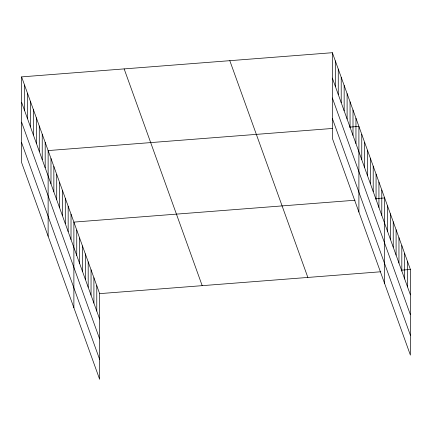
<?xml version="1.0" encoding="UTF-8"?>
<svg xmlns="http://www.w3.org/2000/svg" width="432" height="432" viewBox="0 0 432 432"><rect width="100%" height="100%" fill="white"/><g stroke="black" fill="none" stroke-linecap="round" stroke-linejoin="round"><path stroke-width="0.65" d="M332.37 52.704L332.37 138.364L410.4 355.12L410.4 269.46L332.37 52.704L21.6 76.88L21.6 162.54L99.63 379.296L99.63 293.636L21.6 76.88M332.602 128.444L48.13 150.574L48.13 236.234M349.693 127.116L358.9 126.403L358.9 212.063M355.066 200.232L73.883 222.107L73.883 307.768M375.446 198.644L384.647 197.932L384.647 283.592M99.63 293.636L380.819 271.76M401.198 270.178L410.4 269.46M332.37 78.106L410.4 294.862M332.37 97.988L410.4 314.744M332.37 118.481L410.4 335.237M229.813 60.68L307.849 277.436M124.151 68.899L202.187 285.66M21.6 102.276L99.63 319.037M21.6 122.164L99.63 338.92M21.6 142.652L99.63 359.408M407.538 261.511L407.538 286.913M404.676 253.568L404.676 278.964M401.814 245.619L401.814 271.015M398.957 237.67L398.957 263.072M396.095 229.721L396.095 255.123M393.233 221.773L393.233 247.174M390.371 213.829L390.371 239.225M387.509 205.88L387.509 231.277M381.791 189.983L381.791 215.384M378.929 182.034L378.929 207.436M376.067 174.085L376.067 199.487M373.205 166.142L373.205 191.538M370.343 158.193L370.343 183.595M367.481 150.244L367.481 175.646M364.619 142.295L364.619 167.697M361.762 134.347L361.762 159.748M355.952 118.211L355.952 143.613M353.003 110.025L353.003 135.427M350.055 101.833L350.055 127.235M347.107 93.647L347.107 119.048M344.158 85.46L344.158 110.857M341.21 77.269L341.21 102.67M338.261 69.082L338.261 94.484M335.318 60.89L335.318 86.292M96.773 285.687L96.773 311.089M93.911 277.738L93.911 303.14M91.049 269.789L91.049 295.191M88.187 261.846L88.187 287.242M85.325 253.897L85.325 279.299M82.463 245.948L82.463 271.35M79.601 238L79.601 263.401M76.745 230.051L76.745 255.452M71.021 214.159L71.021 239.56M68.159 206.21L68.159 231.611M65.297 198.261L65.297 223.663M62.435 190.312L62.435 215.714M59.578 182.369L59.578 207.765M56.716 174.42L56.716 199.822M53.854 166.471L53.854 191.873M50.992 158.522L50.992 183.924M45.182 142.387L45.182 167.789M42.233 134.201L42.233 159.597M39.285 126.009L39.285 151.411M36.342 117.823L36.342 143.219M33.394 109.631L33.394 135.032M30.445 101.444L30.445 126.846M27.497 93.258L27.497 118.654M24.548 85.066L24.548 110.468"/></g></svg>
